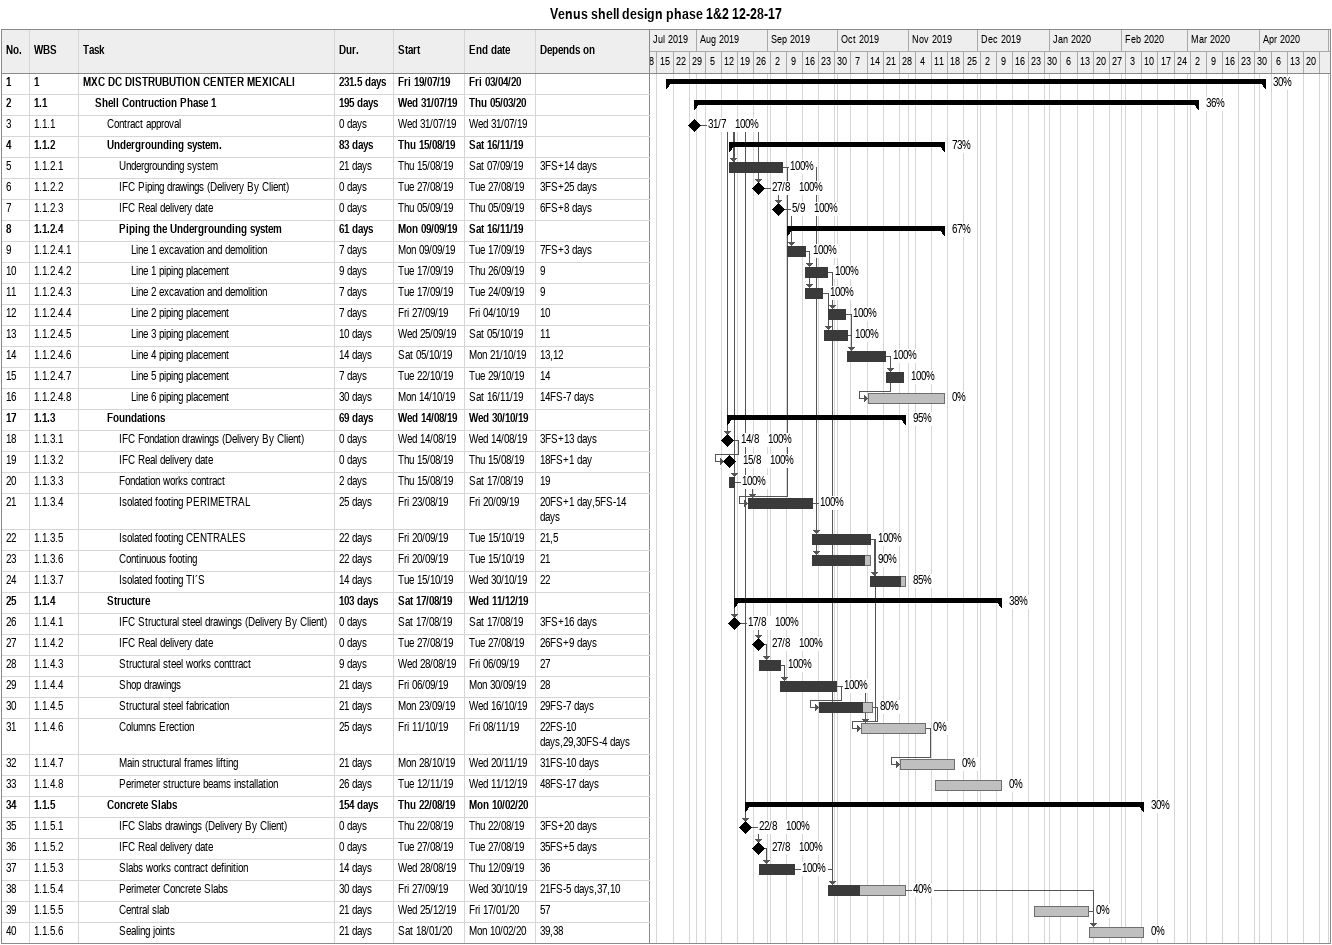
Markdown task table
Venus shell design phase 1&2 12-28-17

| ID | WBS | Task | Duration | Start | Finish | Predecessors | % complete |
|---|---|---|---|---|---|---|---|
| 1 | 1 | **MXC DC DISTRUBUTION CENTER MEXICALI** | 231.5d | 2019-07-19 | 2020-04-03 |  | 30 |
| 2 | 1.1 | **Shell Contruction Phase 1** | 195d | 2019-07-31 | 2020-03-05 |  | 36 |
| 3 | 1.1.1 | Contract approval | 0d | 2019-07-31 | 2019-07-31 |  | 100 |
| 4 | 1.1.2 | **Undergrounding system.** | 83d | 2019-08-15 | 2019-11-16 |  | 73 |
| 5 | 1.1.2.1 | Undergrounding system | 21d | 2019-08-15 | 2019-09-07 | 3FS+14d | 100 |
| 6 | 1.1.2.2 | IFC Piping drawings (Delivery By Client) | 0d | 2019-08-27 | 2019-08-27 | 3FS+25d | 100 |
| 7 | 1.1.2.3 | IFC Real delivery date | 0d | 2019-09-05 | 2019-09-05 | 6FS+8d | 100 |
| 8 | 1.1.2.4 | **Piping the Undergrounding system** | 61d | 2019-09-09 | 2019-11-16 |  | 67 |
| 9 | 1.1.2.4.1 | Line 1 excavation and demolition | 7d | 2019-09-09 | 2019-09-17 | 7FS+3d | 100 |
| 10 | 1.1.2.4.2 | Line 1 piping placement | 9d | 2019-09-17 | 2019-09-26 | 9 | 100 |
| 11 | 1.1.2.4.3 | Line 2 excavation and demolition | 7d | 2019-09-17 | 2019-09-24 | 9 | 100 |
| 12 | 1.1.2.4.4 | Line 2 piping placement | 7d | 2019-09-27 | 2019-10-04 | 10 | 100 |
| 13 | 1.1.2.4.5 | Line 3 piping placement | 10d | 2019-09-25 | 2019-10-05 | 11 | 100 |
| 14 | 1.1.2.4.6 | Line 4 piping placement | 14d | 2019-10-05 | 2019-10-21 | 13, 12 | 100 |
| 15 | 1.1.2.4.7 | Line 5 piping placement | 7d | 2019-10-22 | 2019-10-29 | 14 | 100 |
| 16 | 1.1.2.4.8 | Line 6 piping placement | 30d | 2019-10-14 | 2019-11-16 | 14FS-7d | 0 |
| 17 | 1.1.3 | **Foundations** | 69d | 2019-08-14 | 2019-10-30 |  | 95 |
| 18 | 1.1.3.1 | IFC Fondation drawings (Delivery By Client) | 0d | 2019-08-14 | 2019-08-14 | 3FS+13d | 100 |
| 19 | 1.1.3.2 | IFC Real delivery date | 0d | 2019-08-15 | 2019-08-15 | 18FS+1d | 100 |
| 20 | 1.1.3.3 | Fondation works contract | 2d | 2019-08-15 | 2019-08-17 | 19 | 100 |
| 21 | 1.1.3.4 | Isolated footing PERIMETRAL | 25d | 2019-08-23 | 2019-09-20 | 20FS+1d, 5FS-14d | 100 |
| 22 | 1.1.3.5 | Isolated footing CENTRALES | 22d | 2019-09-20 | 2019-10-15 | 21, 5 | 100 |
| 23 | 1.1.3.6 | Continuous footing | 22d | 2019-09-20 | 2019-10-15 | 21 | 90 |
| 24 | 1.1.3.7 | Isolated footing TI´S | 14d | 2019-10-15 | 2019-10-30 | 22 | 85 |
| 25 | 1.1.4 | **Structure** | 103d | 2019-08-17 | 2019-12-11 |  | 38 |
| 26 | 1.1.4.1 | IFC Structural steel drawings (Delivery By Client) | 0d | 2019-08-17 | 2019-08-17 | 3FS+16d | 100 |
| 27 | 1.1.4.2 | IFC Real delivery date | 0d | 2019-08-27 | 2019-08-27 | 26FS+9d | 100 |
| 28 | 1.1.4.3 | Structural steel works conttract | 9d | 2019-08-28 | 2019-09-06 | 27 | 100 |
| 29 | 1.1.4.4 | Shop drawings | 21d | 2019-09-06 | 2019-09-30 | 28 | 100 |
| 30 | 1.1.4.5 | Structural steel fabrication | 21d | 2019-09-23 | 2019-10-16 | 29FS-7d | 80 |
| 31 | 1.1.4.6 | Columns Erection | 25d | 2019-10-11 | 2019-11-08 | 22FS-10d, 29, 30FS-4d | 0 |
| 32 | 1.1.4.7 | Main structural frames lifting | 21d | 2019-10-28 | 2019-11-20 | 31FS-10d | 0 |
| 33 | 1.1.4.8 | Perimeter structure beams installation | 26d | 2019-11-12 | 2019-12-11 | 48FS-17d | 0 |
| 34 | 1.1.5 | **Concrete Slabs** | 154d | 2019-08-22 | 2020-02-10 |  | 30 |
| 35 | 1.1.5.1 | IFC Slabs drawings (Delivery By Client) | 0d | 2019-08-22 | 2019-08-22 | 3FS+20d | 100 |
| 36 | 1.1.5.2 | IFC Real delivery date | 0d | 2019-08-27 | 2019-08-27 | 35FS+5d | 100 |
| 37 | 1.1.5.3 | Slabs works contract definition | 14d | 2019-08-28 | 2019-09-12 | 36 | 100 |
| 38 | 1.1.5.4 | Perimeter Concrete Slabs | 30d | 2019-09-27 | 2019-10-30 | 21FS-5d, 37, 10 | 40 |
| 39 | 1.1.5.5 | Central slab | 21d | 2019-12-25 | 2020-01-17 | 57 | 0 |
| 40 | 1.1.5.6 | Sealing joints | 21d | 2020-01-18 | 2020-02-10 | 39, 38 | 0 |
